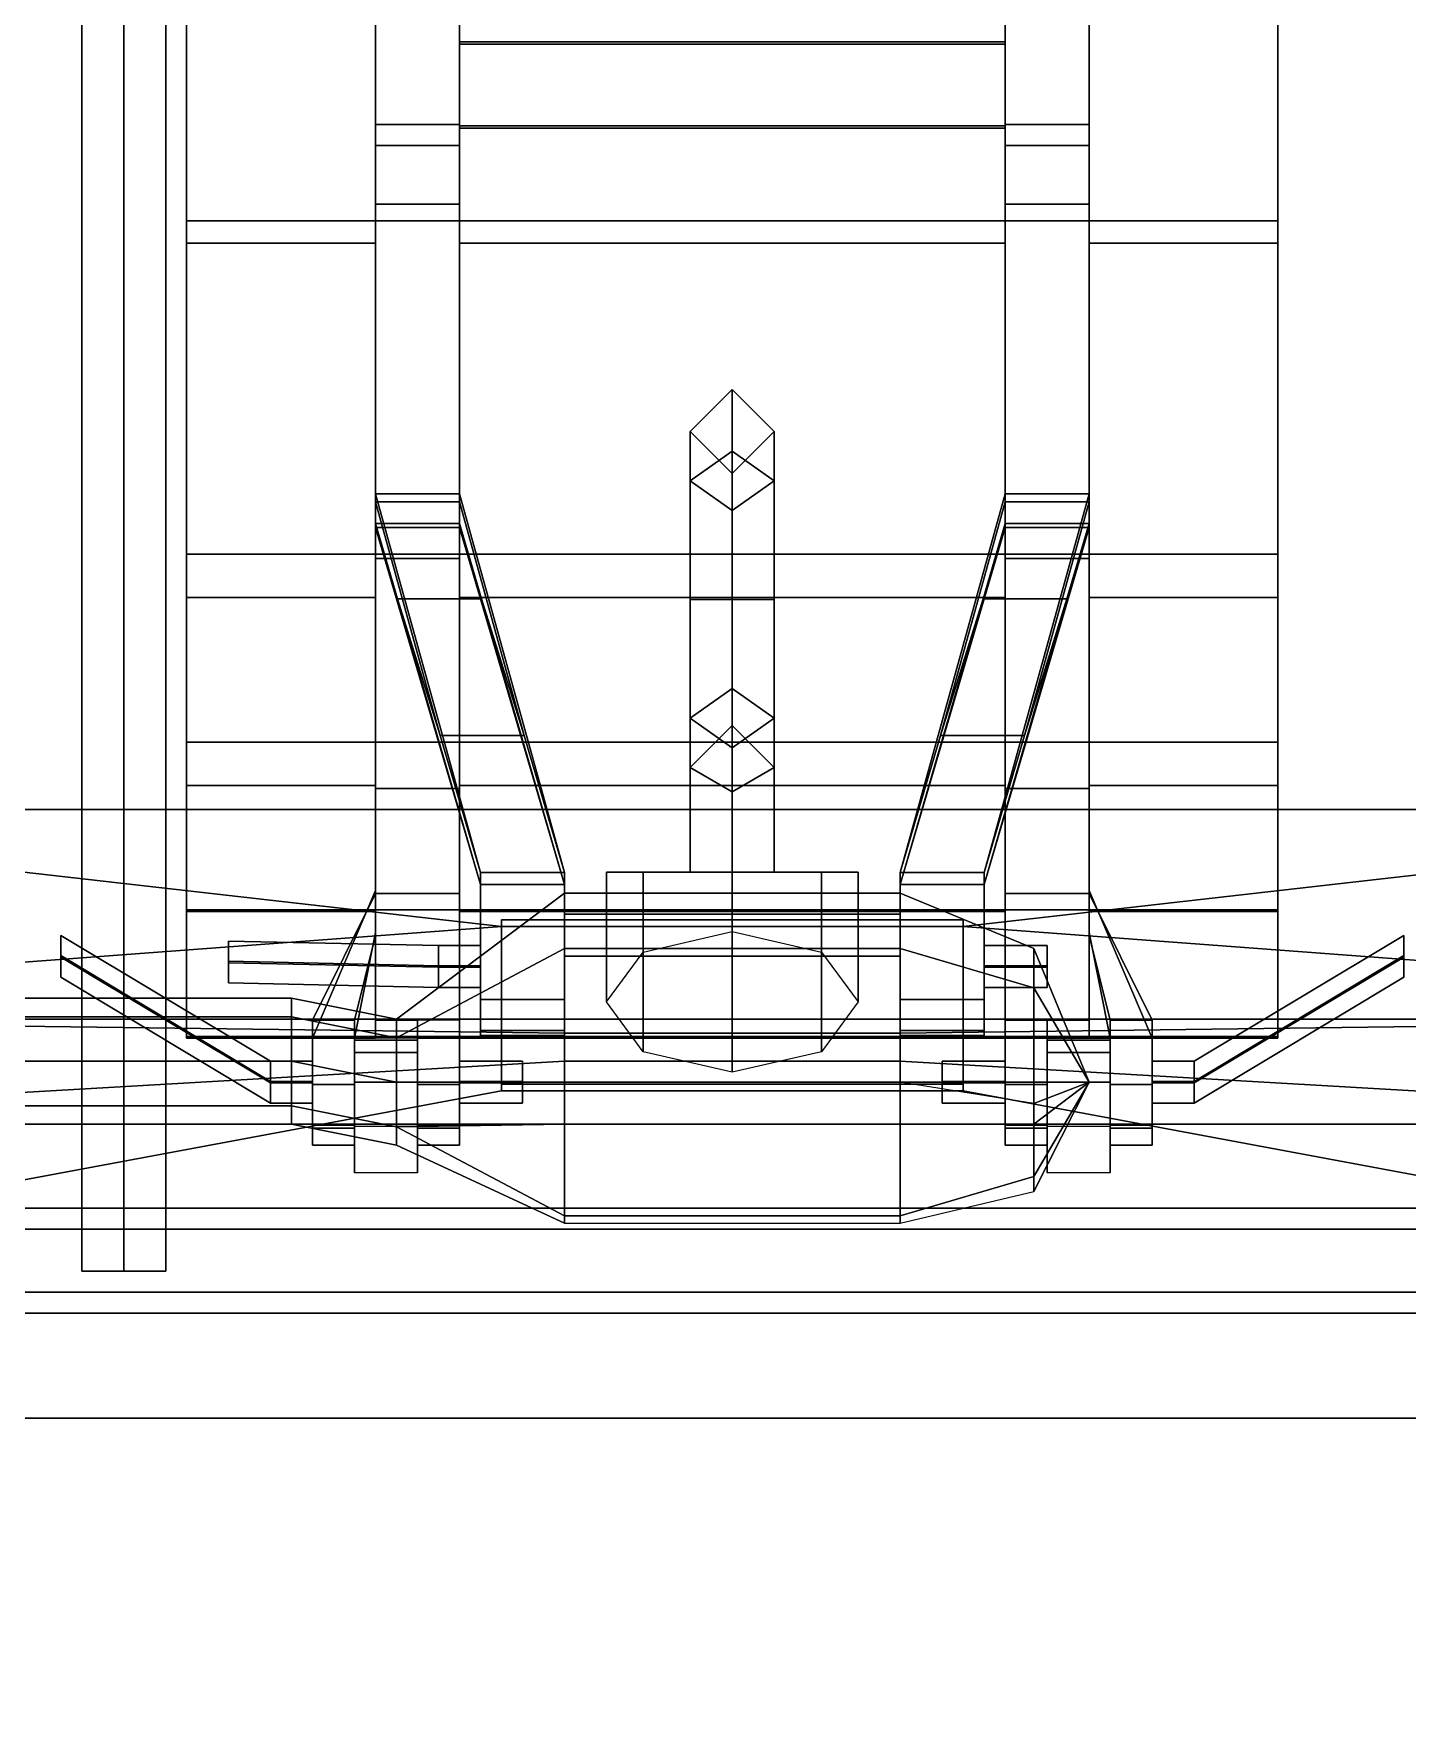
# Model space of a CAD drawing. Header units: millimetres. Extents: x -1 to 1, y -2.1 to 9.2.
# Drawn here: x -0.333 to 0.322, y 1.378 to 2.18 of the extents above; entities that cross this region are included whole.
import ezdxf

# ---------------------------------------------------------------- set-up
doc = ezdxf.new("R2010")
doc.units = ezdxf.units.MM
doc.layers.add('t2', color=1, linetype='Continuous')
doc.layers.add('tail', color=1, linetype='Continuous')

msp = doc.modelspace()

# ---------------------------------------------------------------- linework, layer by layer
for points in [[(0, 1.98071, 0.40929), (-0.02, 1.96657, 0.42343), (-0.02, 1.99, 0.48), (0, 2.01, 0.48)], [(0, 2.01, 0.48), (-0.02, 1.99, 0.48), (-0.02, 1.96657, 0.53657), (0, 1.98071, 0.55071)], [(0.02, 1.96657, 0.42343), (0, 1.98071, 0.40929), (0, 2.01, 0.48), (0.02, 1.99, 0.48)], [(0.02, 1.99, 0.48), (0, 2.01, 0.48), (0, 1.98071, 0.55071), (0.02, 1.96657, 0.53657)], [(-0.02, 1.96657, 0.42343), (0, 1.95243, 0.43757), (0, 1.97, 0.48), (-0.02, 1.99, 0.48)], [(-0.02, 1.99, 0.48), (0, 1.97, 0.48), (0, 1.95243, 0.52243), (-0.02, 1.96657, 0.53657)], [(0, 1.95243, 0.43757), (0.02, 1.96657, 0.42343), (0.02, 1.99, 0.48), (0, 1.97, 0.48)], [(0, 1.97, 0.48), (0.02, 1.99, 0.48), (0.02, 1.96657, 0.53657), (0, 1.95243, 0.52243)], [(0, 1.91, 0.38), (-0.02, 1.91, 0.4), (-0.02, 1.96657, 0.42343), (0, 1.98071, 0.40929)], [(-0.02, 1.96657, 0.53657), (0, 1.95243, 0.52243), (0.02, 1.96657, 0.53657), (0, 1.98071, 0.55071)], [(0.02, 1.91, 0.4), (0, 1.91, 0.38), (0, 1.98071, 0.40929), (0.02, 1.96657, 0.42343)], [(-0.02, 1.91, 0.4), (0, 1.91, 0.42), (0, 1.95243, 0.43757), (-0.02, 1.96657, 0.42343)], [(0, 1.91, 0.42), (0.02, 1.91, 0.4), (0.02, 1.96657, 0.42343), (0, 1.95243, 0.43757)], [(-0.02, 1.85343, 0.42343), (0, 1.86757, 0.43757), (0, 1.91, 0.42), (-0.02, 1.91, 0.4)], [(0, 1.83929, 0.40929), (-0.02, 1.85343, 0.42343), (-0.02, 1.91, 0.4), (0, 1.91, 0.38)], [(-0.02, 1.91, 0.56), (0, 1.91, 0.54), (0, 1.86757, 0.52243), (-0.02, 1.85343, 0.53657)], [(0, 1.91, 0.58), (-0.02, 1.91, 0.56), (-0.02, 1.85343, 0.53657), (0, 1.83929, 0.55071)], [(0.02, 1.91, 0.56), (0, 1.91, 0.54), (-0.02, 1.91, 0.56), (0, 1.91, 0.58)], [(0, 1.86757, 0.43757), (0.02, 1.85343, 0.42343), (0.02, 1.91, 0.4), (0, 1.91, 0.42)], [(0.02, 1.85343, 0.42343), (0, 1.83929, 0.40929), (0, 1.91, 0.38), (0.02, 1.91, 0.4)], [(0, 1.91, 0.54), (0.02, 1.91, 0.56), (0.02, 1.85343, 0.53657), (0, 1.86757, 0.52243)], [(0.02, 1.91, 0.56), (0, 1.91, 0.58), (0, 1.83929, 0.55071), (0.02, 1.85343, 0.53657)], [(-0.02, 1.83, 0.48), (0, 1.85, 0.48), (0, 1.86757, 0.43757), (-0.02, 1.85343, 0.42343)], [(-0.02, 1.85343, 0.53657), (0, 1.86757, 0.52243), (0, 1.85, 0.48), (-0.02, 1.83, 0.48)], [(0, 1.85, 0.48), (0.02, 1.83, 0.48), (0.02, 1.85343, 0.42343), (0, 1.86757, 0.43757)], [(0, 1.86757, 0.52243), (0.02, 1.85343, 0.53657), (0.02, 1.83, 0.48), (0, 1.85, 0.48)], [(0, 1.81828, 0.46), (-0.02, 1.83, 0.48), (-0.02, 1.85343, 0.42343), (0, 1.83929, 0.40929)], [(0, 1.83929, 0.55071), (-0.02, 1.85343, 0.53657), (-0.02, 1.83, 0.48), (0, 1.81828, 0.5)], [(0.02, 1.83, 0.48), (0, 1.81828, 0.46), (0, 1.83929, 0.40929), (0.02, 1.85343, 0.42343)], [(0.02, 1.85343, 0.53657), (0, 1.83929, 0.55071), (0, 1.81828, 0.5), (0.02, 1.83, 0.48)], [(0, 1.81828, 0.5), (-0.02, 1.83, 0.48), (-0.02, 1.78, 0.48), (0, 1.78, 0.5)], [(-0.02, 1.83, 0.48), (0, 1.81828, 0.46), (0, 1.78, 0.46), (-0.02, 1.78, 0.48)], [(0.02, 1.83, 0.48), (0, 1.81828, 0.5), (0, 1.78, 0.5), (0.02, 1.78, 0.48)], [(0, 1.81828, 0.46), (0.02, 1.83, 0.48), (0.02, 1.78, 0.48), (0, 1.78, 0.46)], [(-0.11, 1.75412, 0.58), (-0.6, 1.81, 0.68), (0.6, 1.81, 0.68), (0.11, 1.75412, 0.58)], [(-0.6, 1.81, 0.68), (-0.6, 1.81, 0.72), (0.6, 1.81, 0.72), (0.6, 1.81, 0.68)], [(-0.6, 1.81, 0.72), (-0.6, 1.71, 1.06), (0.6, 1.71, 1.06), (0.6, 1.81, 0.72)], [(-0.41, 1.73176, 0.54), (-0.6, 1.81, 0.68), (-0.6, 1.81, 0.68), (-0.11, 1.75412, 0.58)], [(0.11, 1.75412, 0.58), (0.6, 1.81, 0.68), (0.6, 1.81, 0.68), (0.41, 1.73176, 0.54)], [(-0.04243, 1.78, 0.52243), (-0.06, 1.78, 0.48), (-0.06, 1.71824, 0.48), (-0.04243, 1.74194, 0.52243)], [(-0.06, 1.78, 0.48), (-0.04243, 1.78, 0.43757), (-0.04243, 1.69453, 0.43757), (-0.06, 1.71824, 0.48)], [(0.04243, 1.78, 0.52243), (-0.06, 1.78, 0.48), (-0.04243, 1.78, 0.52243), (0, 1.78, 0.54)], [(0.06, 1.78, 0.48), (-0.04243, 1.78, 0.43757), (-0.06, 1.78, 0.48), (0.04243, 1.78, 0.52243)], [(0, 1.78, 0.54), (-0.04243, 1.78, 0.52243), (-0.04243, 1.74194, 0.52243), (0, 1.75176, 0.54)], [(-0.04243, 1.78, 0.43757), (0, 1.78, 0.42), (0, 1.68471, 0.42), (-0.04243, 1.69453, 0.43757)], [(0.04243, 1.78, 0.43757), (0, 1.78, 0.42), (-0.04243, 1.78, 0.43757), (0.06, 1.78, 0.48)], [(0.04243, 1.78, 0.52243), (0, 1.78, 0.54), (0, 1.75176, 0.54), (0.04243, 1.74194, 0.52243)], [(0, 1.78, 0.42), (0.04243, 1.78, 0.43757), (0.04243, 1.69453, 0.43757), (0, 1.68471, 0.42)], [(0.06, 1.78, 0.48), (0.04243, 1.78, 0.52243), (0.04243, 1.74194, 0.52243), (0.06, 1.71824, 0.48)], [(0.04243, 1.78, 0.43757), (0.06, 1.78, 0.48), (0.06, 1.71824, 0.48), (0.04243, 1.69453, 0.43757)], [(-0.08, 1.74364, 1.30364), (-0.08, 1.77, 1.24), (-0.16, 1.71, 1.24), (-0.16, 1.70121, 1.26121)], [(-0.08, 1.77, 1.24), (-0.08, 1.74364, 1.17636), (-0.16, 1.70121, 1.21879), (-0.16, 1.71, 1.24)], [(0.08, 1.74364, 1.30364), (0.08, 1.77, 1.24), (-0.08, 1.77, 1.24), (-0.08, 1.74364, 1.30364)], [(0.08, 1.77, 1.24), (0.08, 1.74364, 1.17636), (-0.08, 1.74364, 1.17636), (-0.08, 1.77, 1.24)], [(0.14364, 1.725, 1.195), (0.08, 1.74364, 1.17636), (0.08, 1.77, 1.24), (0.14364, 1.74364, 1.24)], [(0.14364, 1.74364, 1.24), (0.08, 1.77, 1.24), (0.08, 1.74364, 1.30364), (0.14364, 1.725, 1.285)], [(-0.11, 1.67912, 0.41), (-0.11, 1.75735, 0.55), (0.11, 1.75735, 0.55), (0.11, 1.67912, 0.41)], [(-0.11, 1.75735, 0.55), (-0.11, 1.75412, 0.58), (0.11, 1.75412, 0.58), (0.11, 1.75735, 0.55)], [(-0.11, 1.67588, 0.44), (-0.11, 1.75412, 0.58), (-0.11, 1.75735, 0.55), (-0.11, 1.67912, 0.41)], [(-0.08, 1.76, 1.11), (-0.08, 1.74, 1.12), (0.08, 1.74, 1.12), (0.08, 1.76, 1.11)], [(-0.08, 1.76, 1.09), (-0.08, 1.76, 1.11), (0.08, 1.76, 1.11), (0.08, 1.76, 1.09)], [(-0.08, 1.74, 1.08), (-0.08, 1.76, 1.09), (0.08, 1.76, 1.09), (0.08, 1.74, 1.08)], [(-0.08, 1.74, 1.12), (-0.08, 1.76, 1.11), (-0.08, 1.76, 1.09), (-0.08, 1.74, 1.08)], [(0.08, 1.74, 1.08), (0.08, 1.76, 1.09), (0.08, 1.76, 1.11), (0.08, 1.74, 1.12)], [(0.11, 1.67912, 0.41), (0.11, 1.75735, 0.55), (0.11, 1.75412, 0.58), (0.11, 1.67588, 0.44)], [(-0.41, 1.62, 0.34), (-0.41, 1.73176, 0.54), (-0.11, 1.75412, 0.58), (-0.11, 1.67588, 0.44)], [(0.11, 1.67588, 0.44), (0.11, 1.75412, 0.58), (0.41, 1.73176, 0.54), (0.41, 1.62, 0.34)], [(-0.08, 1.68, 1.33), (-0.08, 1.74364, 1.30364), (-0.16, 1.70121, 1.26121), (-0.16, 1.68, 1.27)], [(-0.08, 1.74364, 1.17636), (-0.08, 1.68, 1.15), (-0.16, 1.68, 1.21), (-0.16, 1.70121, 1.21879)], [(0.08, 1.68, 1.33), (0.08, 1.74364, 1.30364), (-0.08, 1.74364, 1.30364), (-0.08, 1.68, 1.33)], [(0.08, 1.74364, 1.17636), (0.08, 1.68, 1.15), (-0.08, 1.68, 1.15), (-0.08, 1.74364, 1.17636)], [(-0.08, 1.74, 1.12), (-0.08, 1.69, 1.12), (0.08, 1.69, 1.12), (0.08, 1.74, 1.12)], [(-0.08, 1.70333, 1.08), (-0.08, 1.74, 1.08), (0.08, 1.74, 1.08), (0.08, 1.70333, 1.08)], [(-0.08, 1.69, 1.12), (-0.08, 1.74, 1.12), (-0.08, 1.74, 1.08), (-0.08, 1.70333, 1.08)], [(0.14364, 1.68, 1.17636), (0.08, 1.68, 1.15), (0.08, 1.74364, 1.17636), (0.14364, 1.725, 1.195)], [(0.14364, 1.725, 1.285), (0.08, 1.74364, 1.30364), (0.08, 1.68, 1.33), (0.14364, 1.68, 1.30364)], [(0.08, 1.70333, 1.08), (0.08, 1.74, 1.08), (0.08, 1.74, 1.12), (0.08, 1.69, 1.12)], [(0.17, 1.68, 1.24), (0.14364, 1.725, 1.195), (0.14364, 1.74364, 1.24), (0.17, 1.68, 1.24)], [(0.17, 1.68, 1.24), (0.14364, 1.74364, 1.24), (0.14364, 1.725, 1.285), (0.17, 1.68, 1.24)], [(0.17, 1.68, 1.24), (0.14364, 1.68, 1.17636), (0.14364, 1.725, 1.195), (0.17, 1.68, 1.24)], [(0.17, 1.68, 1.24), (0.14364, 1.725, 1.285), (0.14364, 1.68, 1.30364), (0.17, 1.68, 1.24)], [(-0.71, 1.72, 1.29), (-0.71, 1.71121, 1.31121), (-0.21, 1.71121, 1.31121), (-0.21, 1.72, 1.29)], [(-0.71, 1.71121, 1.26879), (-0.71, 1.72, 1.29), (-0.21, 1.72, 1.29), (-0.21, 1.71121, 1.26879)], [(-0.21, 1.72, 1.29), (-0.21, 1.71121, 1.31121), (-0.16, 1.70121, 1.26121), (-0.16, 1.71, 1.24)], [(-0.21, 1.71121, 1.26879), (-0.21, 1.72, 1.29), (-0.16, 1.71, 1.24), (-0.16, 1.70121, 1.21879)], [(-0.71, 1.71121, 1.31121), (-0.71, 1.69, 1.32), (-0.21, 1.69, 1.32), (-0.21, 1.71121, 1.31121)], [(-0.71, 1.69, 1.26), (-0.71, 1.71121, 1.26879), (-0.21, 1.71121, 1.26879), (-0.21, 1.69, 1.26)], [(-0.6, 1.71, 1.06), (-0.08, 1.70333, 1.08), (0.08, 1.70333, 1.08), (0.6, 1.71, 1.06)], [(-0.6, 1.66, 1.21), (-0.08, 1.69, 1.12), (-0.08, 1.70333, 1.08), (-0.6, 1.71, 1.06)], [(-0.21, 1.71121, 1.31121), (-0.21, 1.69, 1.32), (-0.16, 1.68, 1.27), (-0.16, 1.70121, 1.26121)], [(-0.21, 1.69, 1.26), (-0.21, 1.71121, 1.26879), (-0.16, 1.70121, 1.21879), (-0.16, 1.68, 1.21)], [(0.6, 1.71, 1.06), (0.08, 1.70333, 1.08), (0.08, 1.69, 1.12), (0.6, 1.66, 1.21)], [(-0.18, 1.7, 0.39), (-0.18, 1.69414, 0.37586), (-0.18, 1.69414, 0.40414), (-0.18, 1.7, 0.39)], [(-0.15, 1.7, 0.39), (-0.15, 1.69414, 0.37586), (-0.18, 1.69414, 0.37586), (-0.18, 1.7, 0.39)], [(-0.15, 1.69414, 0.40414), (-0.15, 1.7, 0.39), (-0.18, 1.7, 0.39), (-0.18, 1.69414, 0.40414)], [(-0.15, 1.69414, 0.40414), (-0.15, 1.69414, 0.37586), (-0.15, 1.7, 0.39)], [(0.18, 1.69414, 0.40414), (0.18, 1.7, 0.39), (0.15, 1.7, 0.39), (0.15, 1.69414, 0.40414)], [(0.18, 1.7, 0.39), (0.18, 1.69414, 0.37586), (0.15, 1.69414, 0.37586), (0.15, 1.7, 0.39)], [(0.15, 1.7, 0.39), (0.15, 1.69414, 0.37586), (0.15, 1.69414, 0.40414), (0.15, 1.7, 0.39)], [(0.18, 1.69414, 0.40414), (0.18, 1.69414, 0.37586), (0.18, 1.7, 0.39)], [(-0.18, 1.69414, 0.37586), (-0.18, 1.68, 0.37), (-0.18, 1.68, 0.41), (-0.18, 1.69414, 0.40414)], [(-0.15, 1.69414, 0.37586), (-0.15, 1.68, 0.37), (-0.18, 1.68, 0.37), (-0.18, 1.69414, 0.37586)], [(-0.15, 1.68, 0.41), (-0.15, 1.69414, 0.40414), (-0.18, 1.69414, 0.40414), (-0.18, 1.68, 0.41)], [(-0.15, 1.68, 0.41), (-0.15, 1.68, 0.37), (-0.15, 1.69414, 0.37586), (-0.15, 1.69414, 0.40414)], [(0.18, 1.68, 0.41), (0.18, 1.69414, 0.40414), (0.15, 1.69414, 0.40414), (0.15, 1.68, 0.41)], [(0.18, 1.69414, 0.37586), (0.18, 1.68, 0.37), (0.15, 1.68, 0.37), (0.15, 1.69414, 0.37586)], [(0.15, 1.69414, 0.37586), (0.15, 1.68, 0.37), (0.15, 1.68, 0.41), (0.15, 1.69414, 0.40414)], [(0.18, 1.68, 0.41), (0.18, 1.68, 0.37), (0.18, 1.69414, 0.37586), (0.18, 1.69414, 0.40414)], [(-0.71, 1.69, 1.32), (-0.71, 1.66879, 1.31121), (-0.21, 1.66879, 1.31121), (-0.21, 1.69, 1.32)], [(-0.71, 1.66879, 1.26879), (-0.71, 1.69, 1.26), (-0.21, 1.69, 1.26), (-0.21, 1.66879, 1.26879)], [(-0.08, 1.69, 1.12), (-0.6, 1.66, 1.21), (0.6, 1.66, 1.21), (0.08, 1.69, 1.12)], [(-0.21, 1.69, 1.32), (-0.21, 1.66879, 1.31121), (-0.16, 1.65879, 1.26121), (-0.16, 1.68, 1.27)], [(-0.21, 1.66879, 1.26879), (-0.21, 1.69, 1.26), (-0.16, 1.68, 1.21), (-0.16, 1.65879, 1.21879)], [(-0.41, 1.62, 0.34), (-0.11, 1.67588, 0.44), (0.11, 1.67588, 0.44), (0.41, 1.62, 0.34)], [(-0.15, 1.68, 0.37), (-0.15, 1.63676, 0.37), (-0.18, 1.63676, 0.37), (-0.18, 1.68, 0.37)], [(-0.18, 1.68, 0.37), (-0.18, 1.63676, 0.37), (-0.18, 1.65912, 0.41), (-0.18, 1.68, 0.41)], [(-0.18, 1.68, 0.41), (-0.18, 1.65912, 0.41), (-0.15, 1.65912, 0.41), (-0.15, 1.68, 0.41)], [(-0.08, 1.61636, 1.30364), (-0.08, 1.68, 1.33), (-0.16, 1.68, 1.27), (-0.16, 1.65879, 1.26121)], [(-0.08, 1.68, 1.15), (-0.08, 1.66, 1.21), (-0.16, 1.65879, 1.21879), (-0.16, 1.68, 1.21)], [(-0.15, 1.65912, 0.41), (-0.15, 1.63676, 0.37), (-0.15, 1.68, 0.37), (-0.15, 1.68, 0.41)], [(-0.11, 1.67588, 0.44), (-0.11, 1.67912, 0.41), (0.11, 1.67912, 0.41), (0.11, 1.67588, 0.44)], [(0.08, 1.61636, 1.30364), (0.08, 1.68, 1.33), (-0.08, 1.68, 1.33), (-0.08, 1.61636, 1.30364)], [(0.14364, 1.66981, 1.18058), (0.08, 1.68, 1.15), (0.08, 1.68, 1.15), (0.14364, 1.68, 1.17636)], [(0.14364, 1.68, 1.30364), (0.08, 1.68, 1.33), (0.08, 1.61636, 1.30364), (0.14364, 1.635, 1.285)], [(0.17, 1.68, 1.24), (0.14364, 1.62788, 1.26781), (0.14364, 1.66, 1.21), (0.17, 1.68, 1.24)], [(0.17, 1.68, 1.24), (0.14364, 1.66981, 1.18058), (0.14364, 1.68, 1.17636), (0.17, 1.68, 1.24)], [(0.17, 1.68, 1.24), (0.14364, 1.68, 1.30364), (0.14364, 1.635, 1.285), (0.17, 1.68, 1.24)], [(0.17, 1.68, 1.24), (0.14364, 1.635, 1.285), (0.14364, 1.62788, 1.26781), (0.17, 1.68, 1.24)], [(0.17, 1.68, 1.24), (0.14364, 1.66, 1.21), (0.14364, 1.66981, 1.18058), (0.17, 1.68, 1.24)], [(0.15, 1.68, 0.37), (0.15, 1.63676, 0.37), (0.15, 1.65912, 0.41), (0.15, 1.68, 0.41)], [(0.15, 1.68, 0.41), (0.15, 1.65912, 0.41), (0.18, 1.65912, 0.41), (0.18, 1.68, 0.41)], [(0.18, 1.68, 0.37), (0.18, 1.63676, 0.37), (0.15, 1.63676, 0.37), (0.15, 1.68, 0.37)], [(0.18, 1.65912, 0.41), (0.18, 1.63676, 0.37), (0.18, 1.68, 0.37), (0.18, 1.68, 0.41)], [(-0.71, 1.66879, 1.31121), (-0.71, 1.66, 1.29), (-0.21, 1.66, 1.29), (-0.21, 1.66879, 1.31121)], [(-0.71, 1.66, 1.29), (-0.71, 1.66879, 1.26879), (-0.21, 1.66879, 1.26879), (-0.21, 1.66, 1.29)], [(-0.21, 1.66879, 1.31121), (-0.21, 1.66, 1.29), (-0.16, 1.65, 1.24), (-0.16, 1.65879, 1.26121)], [(-0.21, 1.66, 1.29), (-0.21, 1.66879, 1.26879), (-0.16, 1.65879, 1.21879), (-0.16, 1.65, 1.24)], [(-0.6, 1.66, 1.21), (-0.6, 1.61, 1.3), (0.6, 1.61, 1.3), (0.6, 1.66, 1.21)], [(-0.08, 1.66, 1.21), (-0.08, 1.61278, 1.295), (-0.16, 1.65, 1.24), (-0.16, 1.65879, 1.21879)], [(-0.08, 1.61278, 1.295), (-0.08, 1.61636, 1.30364), (-0.16, 1.65879, 1.26121), (-0.16, 1.65, 1.24)], [(0.14364, 1.635, 1.285), (0.08, 1.61636, 1.30364), (0.08, 1.61278, 1.295), (0.14364, 1.62788, 1.26781)], [(-0.6, 1.58, 0.33), (-0.6, 1.62, 0.34), (0.6, 1.62, 0.34), (0.6, 1.58, 0.33)], [(0.08, 1.61278, 1.295), (0.08, 1.61636, 1.30364), (-0.08, 1.61636, 1.30364), (-0.08, 1.61278, 1.295)], [(-0.6, 1.61, 1.3), (-0.6, 1.57, 1.33), (0.6, 1.57, 1.33), (0.6, 1.61, 1.3)], [(-0.6, -1.23, 0.33), (-0.6, 1.58, 0.33), (0.6, 1.58, 0.33), (0.6, -1.23, 0.33)], [(-0.6, 1.57, 1.33), (-0.6, 1.52, 1.35), (0.6, 1.52, 1.35), (0.6, 1.57, 1.33)], [(-0.6, 1.52, 1.35), (0.11, 1.03, 1.36361), (0.51, 1.03, 1.36361), (0.6, 1.52, 1.35)], [(-0.6, 1.52, 1.35), (-0.6, 0.8, 1.37), (0.11, 0.8, 1.37), (0.11, 1.03, 1.36361)]]:
    msp.add_3dface(points)
at = {"layer": 't2'}
for points in [[(-0.17, 2.13632, 1.07634), (-0.17, 2.31517, 1.07598), (-0.17, 2.94513, 1.1246), (-0.17, 1.94434, 1.1299)], [(-0.13, 2.94513, 1.1246), (-0.13, 1.94434, 1.1299), (-0.17, 1.94434, 1.1299), (-0.17, 2.94513, 1.1246)], [(-0.13, 1.94434, 1.1299), (-0.13, 2.94513, 1.1246), (-0.13, 2.31517, 1.07598), (-0.13, 2.13632, 1.07634)], [(-0.17, 2.27521, 1.02116), (-0.17, 2.31517, 1.07598), (-0.17, 2.13632, 1.07634), (-0.17, 2.1869, 0.98171)], [(-0.13, 2.1869, 0.98171), (-0.13, 2.13632, 1.07634), (-0.13, 2.31517, 1.07598), (-0.13, 2.27521, 1.02116)], [(-0.17, 2.27981, 0.50592), (-0.17, 2.09828, 0.4467), (-0.17, 2.07976, 0.40396), (-0.17, 2.23826, 0.44952)], [(-0.17, 2.27981, 0.50592), (-0.17, 2.24963, 0.51313), (-0.17, 2.09828, 0.4467)], [(-0.13, 2.23826, 0.44952), (-0.13, 2.07976, 0.40396), (-0.13, 2.09828, 0.4467), (-0.13, 2.27981, 0.50592)], [(-0.13, 2.09828, 0.4467), (-0.13, 2.09828, 0.4467), (-0.13, 2.24963, 0.51313), (-0.13, 2.27981, 0.50592)], [(-0.17, 2.24963, 0.51313), (-0.17, 2.18356, 0.58332), (-0.17, 2.12624, 0.50564), (-0.17, 2.09828, 0.4467)], [(-0.13, 2.09828, 0.4467), (-0.13, 2.12624, 0.50564), (-0.13, 2.18356, 0.58332), (-0.13, 2.24963, 0.51313)], [(-0.17, 2.18356, 0.58332), (-0.17, 2.1869, 0.98171), (-0.17, 2.13632, 1.07634), (-0.17, 2.12624, 0.50564)], [(-0.13, 2.12624, 0.50564), (-0.13, 2.13632, 1.07634), (-0.13, 2.1869, 0.98171), (-0.13, 2.18356, 0.58332)], [(-0.13, 2.13632, 1.07634), (-0.13, 2.12624, 0.50564), (-0.17, 2.12624, 0.50564), (-0.17, 2.13632, 1.07634)], [(-0.17, 1.94619, 1.07698), (-0.17, 2.13632, 1.07634), (-0.17, 1.94434, 1.1299)], [(-0.13, 1.94619, 1.07698), (-0.13, 2.13632, 1.07634), (-0.17, 2.13632, 1.07634), (-0.17, 1.94619, 1.07698)], [(-0.13, 1.94434, 1.1299), (-0.13, 1.94434, 1.1299), (-0.13, 2.13632, 1.07634), (-0.13, 1.94619, 1.07698)], [(-0.17, 2.12624, 0.50564), (-0.17, 1.95647, 0.78262), (-0.17, 1.96029, 0.67299), (-0.17, 2.09828, 0.4467)], [(-0.13, 2.12624, 0.50564), (-0.13, 1.95647, 0.78262), (-0.17, 1.95647, 0.78262), (-0.17, 2.12624, 0.50564)], [(-0.13, 1.95647, 0.78262), (-0.13, 2.12624, 0.50564), (-0.13, 2.09828, 0.4467), (-0.13, 1.96029, 0.67299)], [(-0.17, 2.09828, 0.4467), (-0.17, 1.9295, 0.40872), (-0.17, 1.91091, 0.36805), (-0.17, 2.07976, 0.40396)], [(-0.13, 2.09828, 0.4467), (-0.13, 1.9295, 0.40872), (-0.17, 1.9295, 0.40872), (-0.17, 2.09828, 0.4467)], [(-0.13, 1.96029, 0.67299), (-0.13, 2.09828, 0.4467), (-0.17, 2.09828, 0.4467), (-0.17, 1.96029, 0.67299)], [(-0.13, 2.07976, 0.40396), (-0.13, 1.91091, 0.36805), (-0.13, 1.9295, 0.40872), (-0.13, 2.09828, 0.4467)], [(-0.17, 1.95647, 0.78262), (-0.13916, 1.8452, 0.96415), (-0.12, 1.77986, 0.96891), (-0.17, 1.96029, 0.67299)], [(-0.08, 1.77986, 0.96891), (-0.13, 1.96029, 0.67299), (-0.17, 1.96029, 0.67299), (-0.12, 1.77986, 0.96891)], [(-0.13, 1.95647, 0.78262), (-0.09916, 1.8452, 0.96415), (-0.13916, 1.8452, 0.96415), (-0.17, 1.95647, 0.78262)], [(-0.09916, 1.8452, 0.96415), (-0.13, 1.95647, 0.78262), (-0.13, 1.96029, 0.67299), (-0.08, 1.77986, 0.96891)], [(-0.11947, 1.91035, 1.0771), (-0.13, 1.94619, 1.07698), (-0.17, 1.94619, 1.07698), (-0.15947, 1.91035, 1.0771)], [(-0.17, 1.94619, 1.07698), (-0.17, 1.94434, 1.1299), (-0.15947, 1.91035, 1.0771)], [(-0.15947, 1.91035, 1.0771), (-0.17, 1.94434, 1.1299), (-0.12, 1.7742, 1.13081)], [(-0.13, 1.94434, 1.1299), (-0.08, 1.7742, 1.13081), (-0.12, 1.7742, 1.13081), (-0.17, 1.94434, 1.1299)], [(-0.11947, 1.91035, 1.0771), (-0.11947, 1.91035, 1.0771), (-0.13, 1.94434, 1.1299), (-0.13, 1.94619, 1.07698)], [(-0.08, 1.7742, 1.13081), (-0.08, 1.7742, 1.13081), (-0.13, 1.94434, 1.1299), (-0.11947, 1.91035, 1.0771)], [(-0.13, 1.9295, 0.40872), (-0.13, 1.81991, 0.39489), (-0.17, 1.81991, 0.39489), (-0.17, 1.9295, 0.40872)], [(-0.17, 1.9295, 0.40872), (-0.17, 1.81991, 0.39489), (-0.17, 1.82131, 0.35491), (-0.17, 1.91091, 0.36805)], [(-0.13, 1.91091, 0.36805), (-0.13, 1.82131, 0.35491), (-0.13, 1.81991, 0.39489), (-0.13, 1.9295, 0.40872)], [(-0.13916, 1.8452, 0.96415), (-0.15947, 1.91035, 1.0771), (-0.12, 1.7742, 1.13081), (-0.12, 1.77986, 0.96891)], [(-0.09916, 1.8452, 0.96415), (-0.11947, 1.91035, 1.0771), (-0.15947, 1.91035, 1.0771), (-0.13916, 1.8452, 0.96415)], [(-0.08, 1.77986, 0.96891), (-0.08, 1.7742, 1.13081), (-0.11947, 1.91035, 1.0771), (-0.09916, 1.8452, 0.96415)], [(-0.17, 1.81991, 0.39489), (-0.17, 1.76995, 0.39314), (-0.17, 1.76135, 0.35282), (-0.17, 1.82131, 0.35491)], [(-0.13, 1.81991, 0.39489), (-0.13, 1.76995, 0.39314), (-0.17, 1.76995, 0.39314), (-0.17, 1.81991, 0.39489)], [(-0.13, 1.82131, 0.35491), (-0.13, 1.76135, 0.35282), (-0.13, 1.76995, 0.39314), (-0.13, 1.81991, 0.39489)], [(-0.08, 1.70232, 1.09606), (-0.08, 1.77986, 0.96891), (-0.12, 1.77986, 0.96891), (-0.12, 1.70232, 1.09606)], [(-0.12, 1.71936, 1.1311), (-0.12, 1.71936, 1.1311), (-0.12, 1.77986, 0.96891), (-0.12, 1.7742, 1.13081)], [(-0.12, 1.70462, 1.11769), (-0.12, 1.70232, 1.09606), (-0.12, 1.77986, 0.96891), (-0.12, 1.71936, 1.1311)], [(-0.08, 1.7742, 1.13081), (-0.08, 1.77986, 0.96891), (-0.08, 1.71936, 1.1311)], [(-0.08, 1.71936, 1.1311), (-0.08, 1.77986, 0.96891), (-0.08, 1.70232, 1.09606), (-0.08, 1.70462, 1.11769)], [(-0.08, 1.7742, 1.13081), (-0.08, 1.71936, 1.1311), (-0.12, 1.71936, 1.1311), (-0.12, 1.7742, 1.13081)], [(-0.13, 1.76995, 0.39314), (-0.13, 1.70963, 0.40104), (-0.17, 1.70963, 0.40104), (-0.17, 1.76995, 0.39314)], [(-0.17, 1.76995, 0.39314), (-0.17, 1.70963, 0.40104), (-0.17, 1.70103, 0.36072), (-0.17, 1.76135, 0.35282)], [(-0.13, 1.76135, 0.35282), (-0.13, 1.70103, 0.36072), (-0.13, 1.70963, 0.40104), (-0.13, 1.76995, 0.39314)], [(-0.08, 1.71936, 1.1311), (-0.08, 1.70462, 1.11769), (-0.12, 1.70462, 1.11769), (-0.12, 1.71936, 1.1311)], [(-0.15, 1.70103, 0.36072), (-0.17, 1.70103, 0.36072), (-0.17, 1.70963, 0.40104), (-0.15, 1.70963, 0.40104)], [(-0.08, 1.70462, 1.11769), (-0.08, 1.70232, 1.09606), (-0.12, 1.70232, 1.09606), (-0.12, 1.70462, 1.11769)]]:
    msp.add_3dface(points, dxfattribs=at)
at = {"layer": 'tail'}
for points in [[(-0.29, 3.04, 0.74), (-0.31, 3.04, 0.72), (-0.31, 1.59, 0.72), (-0.29, 1.59, 0.74)], [(-0.31, 3.04, 0.72), (-0.29, 3.04, 0.7), (-0.29, 1.59, 0.7), (-0.31, 1.59, 0.72)], [(-0.29, 3.02, 0.7), (-0.27, 3.02, 0.72), (-0.27, 1.59, 0.72), (-0.29, 1.59, 0.7)], [(-0.27, 3.02, 0.72), (-0.29, 3.02, 0.74), (-0.29, 1.59, 0.74), (-0.27, 1.59, 0.72)], [(0.13, 2.94513, 1.1246), (0.13, 1.94434, 1.1299), (0.17, 1.94434, 1.1299), (0.17, 2.94513, 1.1246)], [(0.13, 1.94434, 1.1299), (0.13, 2.94513, 1.1246), (0.13, 2.31517, 1.07598), (0.13, 2.13632, 1.07634)], [(0.17, 2.13632, 1.07634), (0.17, 2.31517, 1.07598), (0.17, 2.94513, 1.1246), (0.17, 1.94434, 1.1299)], [(-0.6, 1.89079, 0.65752), (-0.6, 1.8887, 0.71748), (-0.2, 2.47904, 0.71809), (-0.2, 2.48148, 0.64813)], [(-0.17, 2.48148, 0.64813), (-0.56, 1.89079, 0.65752), (-0.6, 1.89079, 0.65752), (-0.2, 2.48148, 0.64813)], [(-0.2, 2.47904, 0.71809), (-0.6, 1.8887, 0.71748), (-0.56, 1.8887, 0.71748), (-0.17, 2.47904, 0.71809)], [(-0.17, 2.47904, 0.71809), (-0.56, 1.8887, 0.71748), (-0.56, 1.89079, 0.65752), (-0.17, 2.48148, 0.64813)], [(0.17, 2.48148, 0.64813), (0.56, 1.89079, 0.65752), (0.56, 1.8887, 0.71748), (0.17, 2.47904, 0.71809)], [(0.2, 2.48148, 0.64813), (0.6, 1.89079, 0.65752), (0.56, 1.89079, 0.65752), (0.17, 2.48148, 0.64813)], [(0.17, 2.47904, 0.71809), (0.56, 1.8887, 0.71748), (0.6, 1.8887, 0.71748), (0.2, 2.47904, 0.71809)], [(0.6, 1.8887, 0.71748), (0.6, 1.89079, 0.65752), (0.2, 2.48148, 0.64813), (0.2, 2.47904, 0.71809)], [(0.13, 2.1869, 0.98171), (0.13, 2.13632, 1.07634), (0.13, 2.31517, 1.07598), (0.13, 2.27521, 1.02116)], [(0.17, 2.27521, 1.02116), (0.17, 2.31517, 1.07598), (0.17, 2.13632, 1.07634), (0.17, 2.1869, 0.98171)], [(0.13, 2.09828, 0.4467), (0.13, 2.09828, 0.4467), (0.13, 2.24963, 0.51313), (0.13, 2.27981, 0.50592)], [(0.13, 2.23826, 0.44952), (0.13, 2.07976, 0.40396), (0.13, 2.09828, 0.4467), (0.13, 2.27981, 0.50592)], [(0.17, 2.27981, 0.50592), (0.17, 2.24963, 0.51313), (0.17, 2.09828, 0.4467)], [(0.17, 2.27981, 0.50592), (0.17, 2.09828, 0.4467), (0.17, 2.07976, 0.40396), (0.17, 2.23826, 0.44952)], [(-0.26, 2.09045, 0.38432), (-0.26, 2.24895, 0.42988), (0.26, 2.24895, 0.42988), (0.26, 2.09045, 0.38432)], [(-0.26, 2.24895, 0.42988), (-0.26, 2.09045, 0.38432), (-0.26, 2.07976, 0.40396), (-0.26, 2.23826, 0.44952)], [(0.13, 2.09828, 0.4467), (0.13, 2.12624, 0.50564), (0.13, 2.18356, 0.58332), (0.13, 2.24963, 0.51313)], [(0.17, 2.24963, 0.51313), (0.17, 2.18356, 0.58332), (0.17, 2.12624, 0.50564), (0.17, 2.09828, 0.4467)], [(0.26, 2.23826, 0.44952), (0.26, 2.07976, 0.40396), (0.26, 2.09045, 0.38432), (0.26, 2.24895, 0.42988)], [(-0.26, 2.23826, 0.44952), (-0.26, 2.07976, 0.40396), (-0.17, 2.07976, 0.40396), (-0.17, 2.23826, 0.44952)], [(-0.13, 2.23826, 0.44952), (-0.13, 2.07976, 0.40396), (0.13, 2.07976, 0.40396), (0.13, 2.23826, 0.44952)], [(0.17, 2.23826, 0.44952), (0.17, 2.07976, 0.40396), (0.26, 2.07976, 0.40396), (0.26, 2.23826, 0.44952)], [(0.13, 2.12624, 0.50564), (0.13, 2.13632, 1.07634), (0.13, 2.1869, 0.98171), (0.13, 2.18356, 0.58332)], [(0.17, 2.18356, 0.58332), (0.17, 2.1869, 0.98171), (0.17, 2.13632, 1.07634), (0.17, 2.12624, 0.50564)], [(0.13, 2.17456, 1.12771), (0.13, 2.1756, 1.09773), (-0.13, 2.1756, 1.09773), (-0.13, 2.17456, 1.12771)], [(0.13, 2.1756, 1.09773), (0.13, 2.13563, 1.09633), (-0.13, 2.13563, 1.09633), (-0.13, 2.1756, 1.09773)], [(-0.13, 2.17456, 1.12771), (-0.13, 2.13458, 1.12631), (0.13, 2.13458, 1.12631), (0.13, 2.17456, 1.12771)], [(-0.13, 2.13458, 1.12631), (-0.13, 2.13563, 1.09633), (0.13, 2.13563, 1.09633), (0.13, 2.13458, 1.12631)], [(0.13, 1.94619, 1.07698), (0.13, 2.13632, 1.07634), (0.17, 2.13632, 1.07634), (0.17, 1.94619, 1.07698)], [(0.13, 2.13632, 1.07634), (0.13, 2.12624, 0.50564), (0.17, 2.12624, 0.50564), (0.17, 2.13632, 1.07634)], [(0.13, 1.94434, 1.1299), (0.13, 1.94434, 1.1299), (0.13, 2.13632, 1.07634), (0.13, 1.94619, 1.07698)], [(0.17, 1.94619, 1.07698), (0.17, 2.13632, 1.07634), (0.17, 1.94434, 1.1299)], [(0.13, 2.12624, 0.50564), (0.13, 1.95647, 0.78262), (0.17, 1.95647, 0.78262), (0.17, 2.12624, 0.50564)], [(0.13, 1.95647, 0.78262), (0.13, 2.12624, 0.50564), (0.13, 2.09828, 0.4467), (0.13, 1.96029, 0.67299)], [(0.17, 2.12624, 0.50564), (0.17, 1.95647, 0.78262), (0.17, 1.96029, 0.67299), (0.17, 2.09828, 0.4467)], [(0.13, 1.96029, 0.67299), (0.13, 2.09828, 0.4467), (0.17, 2.09828, 0.4467), (0.17, 1.96029, 0.67299)], [(0.13, 2.09828, 0.4467), (0.13, 1.9295, 0.40872), (0.17, 1.9295, 0.40872), (0.17, 2.09828, 0.4467)], [(0.13, 2.07976, 0.40396), (0.13, 1.91091, 0.36805), (0.13, 1.9295, 0.40872), (0.13, 2.09828, 0.4467)], [(0.17, 2.09828, 0.4467), (0.17, 1.9295, 0.40872), (0.17, 1.91091, 0.36805), (0.17, 2.07976, 0.40396)], [(-0.26, 1.93159, 0.34876), (-0.26, 2.09045, 0.38432), (0.26, 2.09045, 0.38432), (0.26, 1.93159, 0.34876)], [(-0.26, 2.09045, 0.38432), (-0.26, 1.93159, 0.34876), (-0.26, 1.91091, 0.36805), (-0.26, 2.07976, 0.40396)], [(0.26, 2.07976, 0.40396), (0.26, 1.91091, 0.36805), (0.26, 1.93159, 0.34876), (0.26, 2.09045, 0.38432)], [(-0.26, 2.07976, 0.40396), (-0.26, 1.91091, 0.36805), (-0.17, 1.91091, 0.36805), (-0.17, 2.07976, 0.40396)], [(-0.13, 2.07976, 0.40396), (-0.13, 1.91091, 0.36805), (0.13, 1.91091, 0.36805), (0.13, 2.07976, 0.40396)], [(0.17, 2.07976, 0.40396), (0.17, 1.91091, 0.36805), (0.26, 1.91091, 0.36805), (0.26, 2.07976, 0.40396)], [(0.08, 1.77986, 0.96891), (0.13, 1.96029, 0.67299), (0.17, 1.96029, 0.67299), (0.12, 1.77986, 0.96891)], [(0.09916, 1.8452, 0.96415), (0.13, 1.95647, 0.78262), (0.13, 1.96029, 0.67299), (0.08, 1.77986, 0.96891)], [(0.13, 1.95647, 0.78262), (0.09916, 1.8452, 0.96415), (0.13916, 1.8452, 0.96415), (0.17, 1.95647, 0.78262)], [(0.17, 1.95647, 0.78262), (0.13916, 1.8452, 0.96415), (0.12, 1.77986, 0.96891), (0.17, 1.96029, 0.67299)], [(0.08, 1.7742, 1.13081), (0.08, 1.7742, 1.13081), (0.13, 1.94434, 1.1299), (0.11947, 1.91035, 1.0771)], [(0.13, 1.94434, 1.1299), (0.08, 1.7742, 1.13081), (0.12, 1.7742, 1.13081), (0.17, 1.94434, 1.1299)], [(0.11947, 1.91035, 1.0771), (0.13, 1.94619, 1.07698), (0.17, 1.94619, 1.07698), (0.15947, 1.91035, 1.0771)], [(0.11947, 1.91035, 1.0771), (0.11947, 1.91035, 1.0771), (0.13, 1.94434, 1.1299), (0.13, 1.94619, 1.07698)], [(0.15947, 1.91035, 1.0771), (0.17, 1.94434, 1.1299), (0.12, 1.7742, 1.13081)], [(0.17, 1.94619, 1.07698), (0.17, 1.94434, 1.1299), (0.15947, 1.91035, 1.0771)], [(-0.26, 1.842, 0.33562), (-0.26, 1.93159, 0.34876), (0.26, 1.93159, 0.34876), (0.26, 1.842, 0.33562)], [(-0.26, 1.93159, 0.34876), (-0.26, 1.842, 0.33562), (-0.26, 1.82131, 0.35491), (-0.26, 1.91091, 0.36805)], [(0.26, 1.91091, 0.36805), (0.26, 1.82131, 0.35491), (0.26, 1.842, 0.33562), (0.26, 1.93159, 0.34876)], [(0.13, 1.9295, 0.40872), (0.13, 1.81991, 0.39489), (0.17, 1.81991, 0.39489), (0.17, 1.9295, 0.40872)], [(0.13, 1.91091, 0.36805), (0.13, 1.82131, 0.35491), (0.13, 1.81991, 0.39489), (0.13, 1.9295, 0.40872)], [(0.17, 1.9295, 0.40872), (0.17, 1.81991, 0.39489), (0.17, 1.82131, 0.35491), (0.17, 1.91091, 0.36805)], [(-0.26, 1.91091, 0.36805), (-0.26, 1.82131, 0.35491), (-0.17, 1.82131, 0.35491), (-0.17, 1.91091, 0.36805)], [(-0.13, 1.91091, 0.36805), (-0.13, 1.82131, 0.35491), (0.13, 1.82131, 0.35491), (0.13, 1.91091, 0.36805)], [(0.08, 1.77986, 0.96891), (0.08, 1.7742, 1.13081), (0.11947, 1.91035, 1.0771), (0.09916, 1.8452, 0.96415)], [(0.09916, 1.8452, 0.96415), (0.11947, 1.91035, 1.0771), (0.15947, 1.91035, 1.0771), (0.13916, 1.8452, 0.96415)], [(0.13916, 1.8452, 0.96415), (0.15947, 1.91035, 1.0771), (0.12, 1.7742, 1.13081), (0.12, 1.77986, 0.96891)], [(0.17, 1.91091, 0.36805), (0.17, 1.82131, 0.35491), (0.26, 1.82131, 0.35491), (0.26, 1.91091, 0.36805)], [(-0.26, 1.76205, 0.33283), (-0.26, 1.842, 0.33562), (0.26, 1.842, 0.33562), (0.26, 1.76205, 0.33283)], [(-0.26, 1.842, 0.33562), (-0.26, 1.76205, 0.33283), (-0.26, 1.76135, 0.35282), (-0.26, 1.82131, 0.35491)], [(0.26, 1.82131, 0.35491), (0.26, 1.76135, 0.35282), (0.26, 1.76205, 0.33283), (0.26, 1.842, 0.33562)], [(-0.26, 1.82131, 0.35491), (-0.26, 1.76135, 0.35282), (-0.17, 1.76135, 0.35282), (-0.17, 1.82131, 0.35491)], [(-0.13, 1.82131, 0.35491), (-0.13, 1.76135, 0.35282), (0.13, 1.76135, 0.35282), (0.13, 1.82131, 0.35491)], [(0.13, 1.82131, 0.35491), (0.13, 1.76135, 0.35282), (0.13, 1.76995, 0.39314), (0.13, 1.81991, 0.39489)], [(0.13, 1.81991, 0.39489), (0.13, 1.76995, 0.39314), (0.17, 1.76995, 0.39314), (0.17, 1.81991, 0.39489)], [(0.17, 1.81991, 0.39489), (0.17, 1.76995, 0.39314), (0.17, 1.76135, 0.35282), (0.17, 1.82131, 0.35491)], [(0.17, 1.82131, 0.35491), (0.17, 1.76135, 0.35282), (0.26, 1.76135, 0.35282), (0.26, 1.82131, 0.35491)], [(0.08, 1.71936, 1.1311), (0.08, 1.77986, 0.96891), (0.08, 1.70232, 1.09606), (0.08, 1.70462, 1.11769)], [(0.08, 1.7742, 1.13081), (0.08, 1.77986, 0.96891), (0.08, 1.71936, 1.1311)], [(0.08, 1.70232, 1.09606), (0.08, 1.77986, 0.96891), (0.12, 1.77986, 0.96891), (0.12, 1.70232, 1.09606)], [(0.12, 1.70462, 1.11769), (0.12, 1.70232, 1.09606), (0.12, 1.77986, 0.96891), (0.12, 1.71936, 1.1311)], [(0.12, 1.71936, 1.1311), (0.12, 1.71936, 1.1311), (0.12, 1.77986, 0.96891), (0.12, 1.7742, 1.13081)], [(-0.2, 1.70963, 0.40104), (-0.17, 1.76995, 0.39314), (-0.17, 1.77134, 0.35317), (-0.2, 1.70103, 0.36072)], [(-0.17, 1.75135, 0.35247), (-0.18, 1.70103, 0.36072), (-0.2, 1.70103, 0.36072), (-0.17, 1.77134, 0.35317)], [(0.08, 1.7742, 1.13081), (0.08, 1.71936, 1.1311), (0.12, 1.71936, 1.1311), (0.12, 1.7742, 1.13081)], [(0.2, 1.70103, 0.36072), (0.17, 1.77134, 0.35317), (0.17, 1.76995, 0.39314), (0.2, 1.70963, 0.40104)], [(0.17, 1.77134, 0.35317), (0.2, 1.70103, 0.36072), (0.18, 1.70103, 0.36072), (0.17, 1.75135, 0.35247)], [(-0.18, 1.70963, 0.40104), (-0.17, 1.74996, 0.39244), (-0.17, 1.76995, 0.39314), (-0.2, 1.70963, 0.40104)], [(0.13, 1.76995, 0.39314), (0.13, 1.70963, 0.40104), (0.17, 1.70963, 0.40104), (0.17, 1.76995, 0.39314)], [(0.13, 1.76135, 0.35282), (0.13, 1.70103, 0.36072), (0.13, 1.70963, 0.40104), (0.13, 1.76995, 0.39314)], [(0.17, 1.76995, 0.39314), (0.17, 1.70963, 0.40104), (0.17, 1.70103, 0.36072), (0.17, 1.76135, 0.35282)], [(0.2, 1.70963, 0.40104), (0.17, 1.76995, 0.39314), (0.17, 1.74996, 0.39244), (0.18, 1.70963, 0.40104)], [(-0.26, 1.70173, 0.34073), (-0.26, 1.76205, 0.33283), (0.26, 1.76205, 0.33283), (0.26, 1.70173, 0.34073)], [(-0.26, 1.76205, 0.33283), (-0.26, 1.70173, 0.34073), (-0.26, 1.70103, 0.36072), (-0.26, 1.76135, 0.35282)], [(-0.26, 1.76135, 0.35282), (-0.26, 1.70103, 0.36072), (-0.17, 1.70103, 0.36072), (-0.17, 1.76135, 0.35282)], [(-0.13, 1.76135, 0.35282), (-0.13, 1.70103, 0.36072), (0.13, 1.70103, 0.36072), (0.13, 1.76135, 0.35282)], [(0.17, 1.76135, 0.35282), (0.17, 1.70103, 0.36072), (0.26, 1.70103, 0.36072), (0.26, 1.76135, 0.35282)], [(0.26, 1.76135, 0.35282), (0.26, 1.70103, 0.36072), (0.26, 1.70173, 0.34073), (0.26, 1.76205, 0.33283)], [(-0.32, 1.73961, 0.40209), (-0.32, 1.74996, 0.39244), (-0.32, 1.74031, 0.3821), (-0.32, 1.72997, 0.39174)], [(-0.22, 1.67965, 0.39999), (-0.22, 1.68999, 0.39035), (-0.32, 1.74996, 0.39244), (-0.32, 1.73961, 0.40209)], [(-0.22, 1.68999, 0.39035), (-0.22, 1.68035, 0.38001), (-0.32, 1.74031, 0.3821), (-0.32, 1.74996, 0.39244)], [(-0.14, 1.74517, 1.10271), (-0.14, 1.73552, 1.09237), (-0.24, 1.73762, 1.0324), (-0.24, 1.74726, 1.04274)], [(-0.14, 1.73482, 1.11235), (-0.14, 1.74517, 1.10271), (-0.24, 1.74726, 1.04274), (-0.24, 1.73692, 1.05239)], [(-0.24, 1.74726, 1.04274), (-0.24, 1.73762, 1.0324), (-0.24, 1.72727, 1.04205), (-0.24, 1.73692, 1.05239)], [(-0.18, 1.70103, 0.36072), (-0.17, 1.75135, 0.35247), (-0.17, 1.74996, 0.39244), (-0.18, 1.70963, 0.40104)], [(0.18, 1.70963, 0.40104), (0.17, 1.74996, 0.39244), (0.17, 1.75135, 0.35247), (0.18, 1.70103, 0.36072)], [(0.22, 1.68035, 0.38001), (0.22, 1.68999, 0.39035), (0.32, 1.74996, 0.39244), (0.32, 1.74031, 0.3821)], [(0.22, 1.68999, 0.39035), (0.22, 1.67965, 0.39999), (0.32, 1.73961, 0.40209), (0.32, 1.74996, 0.39244)], [(0.32, 1.74031, 0.3821), (0.32, 1.74996, 0.39244), (0.32, 1.73961, 0.40209), (0.32, 1.72997, 0.39174)], [(-0.22, 1.68035, 0.38001), (-0.22, 1.67001, 0.38965), (-0.32, 1.72997, 0.39174), (-0.32, 1.74031, 0.3821)], [(-0.22, 1.67001, 0.38965), (-0.22, 1.67965, 0.39999), (-0.32, 1.73961, 0.40209), (-0.32, 1.72997, 0.39174)], [(-0.12, 1.74517, 1.10271), (-0.12, 1.73552, 1.09237), (-0.14, 1.73552, 1.09237), (-0.14, 1.74517, 1.10271)], [(-0.12, 1.73482, 1.11235), (-0.12, 1.74517, 1.10271), (-0.14, 1.74517, 1.10271), (-0.14, 1.73482, 1.11235)], [(0.15, 1.74517, 1.10271), (0.15, 1.73552, 1.09237), (0.12, 1.73552, 1.09237), (0.12, 1.74517, 1.10271)], [(0.15, 1.73482, 1.11235), (0.15, 1.74517, 1.10271), (0.12, 1.74517, 1.10271), (0.12, 1.73482, 1.11235)], [(0.15, 1.74517, 1.10271), (0.15, 1.73482, 1.11235), (0.15, 1.72518, 1.10201), (0.15, 1.73552, 1.09237)], [(0.22, 1.67001, 0.38965), (0.22, 1.68035, 0.38001), (0.32, 1.74031, 0.3821), (0.32, 1.72997, 0.39174)], [(0.22, 1.67965, 0.39999), (0.22, 1.67001, 0.38965), (0.32, 1.72997, 0.39174), (0.32, 1.73961, 0.40209)], [(-0.14, 1.73552, 1.09237), (-0.14, 1.72518, 1.10201), (-0.24, 1.72727, 1.04205), (-0.24, 1.73762, 1.0324)], [(-0.14, 1.72518, 1.10201), (-0.14, 1.73482, 1.11235), (-0.24, 1.73692, 1.05239), (-0.24, 1.72727, 1.04205)], [(-0.12, 1.73552, 1.09237), (-0.12, 1.72518, 1.10201), (-0.14, 1.72518, 1.10201), (-0.14, 1.73552, 1.09237)], [(-0.12, 1.72518, 1.10201), (-0.12, 1.73482, 1.11235), (-0.14, 1.73482, 1.11235), (-0.14, 1.72518, 1.10201)], [(0.15, 1.73552, 1.09237), (0.15, 1.72518, 1.10201), (0.12, 1.72518, 1.10201), (0.12, 1.73552, 1.09237)], [(0.15, 1.72518, 1.10201), (0.15, 1.73482, 1.11235), (0.12, 1.73482, 1.11235), (0.12, 1.72518, 1.10201)], [(0.08, 1.71936, 1.1311), (0.08, 1.70462, 1.11769), (0.12, 1.70462, 1.11769), (0.12, 1.71936, 1.1311)], [(-0.2, 1.67895, 0.41998), (-0.2, 1.70963, 0.40104), (-0.2, 1.70103, 0.36072), (-0.2, 1.65954, 0.36806)], [(-0.18, 1.67895, 0.41998), (-0.18, 1.70963, 0.40104), (-0.2, 1.70963, 0.40104), (-0.2, 1.67895, 0.41998)], [(-0.18, 1.65954, 0.36806), (-0.18, 1.70103, 0.36072), (-0.18, 1.70963, 0.40104), (-0.18, 1.67895, 0.41998)], [(-0.13, 1.67895, 0.41998), (-0.13, 1.70963, 0.40104), (-0.15, 1.70963, 0.40104), (-0.15, 1.67895, 0.41998)], [(-0.15, 1.67895, 0.41998), (-0.15, 1.70963, 0.40104), (-0.15, 1.70103, 0.36072), (-0.15, 1.65954, 0.36806)], [(-0.13, 1.65954, 0.36806), (-0.13, 1.70103, 0.36072), (-0.13, 1.70963, 0.40104), (-0.13, 1.67895, 0.41998)], [(0.15, 1.67895, 0.41998), (0.15, 1.70963, 0.40104), (0.13, 1.70963, 0.40104), (0.13, 1.67895, 0.41998)], [(0.13, 1.67895, 0.41998), (0.13, 1.70963, 0.40104), (0.13, 1.70103, 0.36072), (0.13, 1.65954, 0.36806)], [(0.15, 1.70103, 0.36072), (0.17, 1.70103, 0.36072), (0.17, 1.70963, 0.40104), (0.15, 1.70963, 0.40104)], [(0.15, 1.65954, 0.36806), (0.15, 1.70103, 0.36072), (0.15, 1.70963, 0.40104), (0.15, 1.67895, 0.41998)], [(0.18, 1.67895, 0.41998), (0.18, 1.70963, 0.40104), (0.18, 1.70103, 0.36072), (0.18, 1.65954, 0.36806)], [(0.2, 1.67895, 0.41998), (0.2, 1.70963, 0.40104), (0.18, 1.70963, 0.40104), (0.18, 1.67895, 0.41998)], [(0.2, 1.65954, 0.36806), (0.2, 1.70103, 0.36072), (0.2, 1.70963, 0.40104), (0.2, 1.67895, 0.41998)], [(-0.26, 1.70103, 0.36072), (-0.26, 1.70173, 0.34073), (0.26, 1.70173, 0.34073), (0.26, 1.70103, 0.36072)], [(-0.18, 1.70103, 0.36072), (-0.18, 1.65954, 0.36806), (-0.2, 1.65954, 0.36806), (-0.2, 1.70103, 0.36072)], [(-0.13, 1.70103, 0.36072), (-0.13, 1.65954, 0.36806), (-0.15, 1.65954, 0.36806), (-0.15, 1.70103, 0.36072)], [(0.08, 1.70462, 1.11769), (0.08, 1.70232, 1.09606), (0.12, 1.70232, 1.09606), (0.12, 1.70462, 1.11769)], [(0.15, 1.70103, 0.36072), (0.15, 1.65954, 0.36806), (0.13, 1.65954, 0.36806), (0.13, 1.70103, 0.36072)], [(0.2, 1.70103, 0.36072), (0.2, 1.65954, 0.36806), (0.18, 1.65954, 0.36806), (0.18, 1.70103, 0.36072)], [(-0.2, 1.67965, 0.39999), (-0.2, 1.68999, 0.39035), (-0.22, 1.68999, 0.39035), (-0.22, 1.67965, 0.39999)], [(-0.2, 1.68999, 0.39035), (-0.2, 1.68035, 0.38001), (-0.22, 1.68035, 0.38001), (-0.22, 1.68999, 0.39035)], [(-0.1, 1.67965, 0.39999), (-0.1, 1.68999, 0.39035), (-0.13, 1.68999, 0.39035), (-0.13, 1.67965, 0.39999)], [(-0.1, 1.68999, 0.39035), (-0.1, 1.68035, 0.38001), (-0.13, 1.68035, 0.38001), (-0.13, 1.68999, 0.39035)], [(-0.1, 1.67965, 0.39999), (-0.1, 1.67001, 0.38965), (-0.1, 1.68035, 0.38001), (-0.1, 1.68999, 0.39035)], [(0.1, 1.68035, 0.38001), (0.1, 1.68999, 0.39035), (0.13, 1.68999, 0.39035), (0.13, 1.68035, 0.38001)], [(0.1, 1.68035, 0.38001), (0.1, 1.67001, 0.38965), (0.1, 1.67965, 0.39999), (0.1, 1.68999, 0.39035)], [(0.1, 1.68999, 0.39035), (0.1, 1.67965, 0.39999), (0.13, 1.67965, 0.39999), (0.13, 1.68999, 0.39035)], [(0.2, 1.68035, 0.38001), (0.2, 1.68999, 0.39035), (0.22, 1.68999, 0.39035), (0.22, 1.68035, 0.38001)], [(0.2, 1.68999, 0.39035), (0.2, 1.67965, 0.39999), (0.22, 1.67965, 0.39999), (0.22, 1.68999, 0.39035)], [(-0.2, 1.68035, 0.38001), (-0.2, 1.67001, 0.38965), (-0.22, 1.67001, 0.38965), (-0.22, 1.68035, 0.38001)], [(-0.2, 1.67001, 0.38965), (-0.2, 1.67965, 0.39999), (-0.22, 1.67965, 0.39999), (-0.22, 1.67001, 0.38965)], [(-0.2, 1.65002, 0.38895), (-0.2, 1.65806, 0.41046), (-0.2, 1.67895, 0.41998), (-0.2, 1.65954, 0.36806)], [(-0.18, 1.65806, 0.41046), (-0.18, 1.67895, 0.41998), (-0.2, 1.67895, 0.41998), (-0.2, 1.65806, 0.41046)], [(-0.18, 1.65954, 0.36806), (-0.18, 1.67895, 0.41998), (-0.18, 1.65806, 0.41046), (-0.18, 1.65002, 0.38895)], [(-0.13, 1.65806, 0.41046), (-0.13, 1.67895, 0.41998), (-0.15, 1.67895, 0.41998), (-0.15, 1.65806, 0.41046)], [(-0.15, 1.65002, 0.38895), (-0.15, 1.65806, 0.41046), (-0.15, 1.67895, 0.41998), (-0.15, 1.65954, 0.36806)], [(-0.1, 1.68035, 0.38001), (-0.1, 1.67001, 0.38965), (-0.13, 1.67001, 0.38965), (-0.13, 1.68035, 0.38001)], [(-0.1, 1.67001, 0.38965), (-0.1, 1.67965, 0.39999), (-0.13, 1.67965, 0.39999), (-0.13, 1.67001, 0.38965)], [(-0.13, 1.65954, 0.36806), (-0.13, 1.67895, 0.41998), (-0.13, 1.65806, 0.41046), (-0.13, 1.65002, 0.38895)], [(0.1, 1.67001, 0.38965), (0.1, 1.68035, 0.38001), (0.13, 1.68035, 0.38001), (0.13, 1.67001, 0.38965)], [(0.1, 1.67965, 0.39999), (0.1, 1.67001, 0.38965), (0.13, 1.67001, 0.38965), (0.13, 1.67965, 0.39999)], [(0.15, 1.65806, 0.41046), (0.15, 1.67895, 0.41998), (0.13, 1.67895, 0.41998), (0.13, 1.65806, 0.41046)], [(0.13, 1.65002, 0.38895), (0.13, 1.65806, 0.41046), (0.13, 1.67895, 0.41998), (0.13, 1.65954, 0.36806)], [(0.15, 1.65954, 0.36806), (0.15, 1.67895, 0.41998), (0.15, 1.65806, 0.41046), (0.15, 1.65002, 0.38895)], [(0.18, 1.65002, 0.38895), (0.18, 1.65806, 0.41046), (0.18, 1.67895, 0.41998), (0.18, 1.65954, 0.36806)], [(0.2, 1.65806, 0.41046), (0.2, 1.67895, 0.41998), (0.18, 1.67895, 0.41998), (0.18, 1.65806, 0.41046)], [(0.2, 1.67001, 0.38965), (0.2, 1.68035, 0.38001), (0.22, 1.68035, 0.38001), (0.22, 1.67001, 0.38965)], [(0.2, 1.67965, 0.39999), (0.2, 1.67001, 0.38965), (0.22, 1.67001, 0.38965), (0.22, 1.67965, 0.39999)], [(0.2, 1.65954, 0.36806), (0.2, 1.67895, 0.41998), (0.2, 1.65806, 0.41046), (0.2, 1.65002, 0.38895)], [(-0.18, 1.65954, 0.36806), (-0.18, 1.65002, 0.38895), (-0.2, 1.65002, 0.38895), (-0.2, 1.65954, 0.36806)], [(-0.13, 1.65954, 0.36806), (-0.13, 1.65002, 0.38895), (-0.15, 1.65002, 0.38895), (-0.15, 1.65954, 0.36806)], [(0.15, 1.65954, 0.36806), (0.15, 1.65002, 0.38895), (0.13, 1.65002, 0.38895), (0.13, 1.65954, 0.36806)], [(0.2, 1.65954, 0.36806), (0.2, 1.65002, 0.38895), (0.18, 1.65002, 0.38895), (0.18, 1.65954, 0.36806)], [(-0.18, 1.65002, 0.38895), (-0.18, 1.65806, 0.41046), (-0.2, 1.65806, 0.41046), (-0.2, 1.65002, 0.38895)], [(-0.13, 1.65002, 0.38895), (-0.13, 1.65806, 0.41046), (-0.15, 1.65806, 0.41046), (-0.15, 1.65002, 0.38895)], [(0.15, 1.65002, 0.38895), (0.15, 1.65806, 0.41046), (0.13, 1.65806, 0.41046), (0.13, 1.65002, 0.38895)], [(0.2, 1.65002, 0.38895), (0.2, 1.65806, 0.41046), (0.18, 1.65806, 0.41046), (0.18, 1.65002, 0.38895)]]:
    msp.add_3dface(points, dxfattribs=at)

doc.saveas('drawing.dxf')
